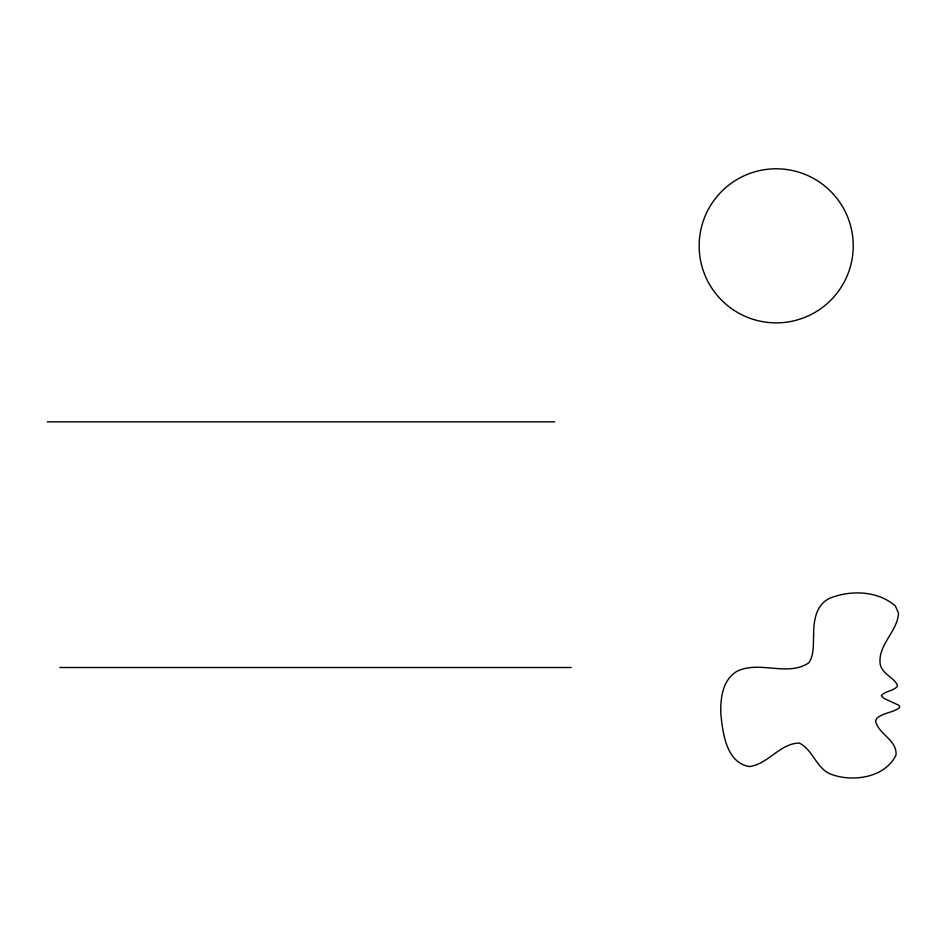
<?xml version="1.0" encoding="UTF-8"?>
<svg xmlns="http://www.w3.org/2000/svg" width="947" height="947" viewBox="0 0 947 947"><rect width="100%" height="100%" fill="white"/><g stroke="black" fill="none" stroke-linecap="round" stroke-linejoin="round"><path stroke-width="1.42" d="M47.35 421.841L554.717 421.841M59.862 667.505L571.183 667.505M813.615 635.117C813.165 644.374 814.254 654.531 808.975 662.687C787.88 677.176 759.92 660.296 737.228 671.163C722.703 679.39 720.347 698.093 720.785 713.221C722.668 732.552 726.065 762.714 749.42 766.561C768.325 764.099 779.949 743.336 799.28 743.064C812.585 749.515 815.923 767.094 829.525 773.663C851.471 782.719 885.185 778.15 896.063 754.842C896.927 739.678 878.52 734.399 875.537 721.01L876.863 718.228C883.362 712.712 892.749 712.712 899.508 707.729L899.65 706.308L898.324 705.053L883.776 698.282L881.361 695.631C885.244 690.86 892.891 691.298 897.058 686.682L897.448 685.154C893.471 676.998 882.568 674.205 880.272 664.616C877.242 645.002 897.578 631.898 898.514 613.1L895.294 605.891C877.632 590.585 850.406 589.839 829.454 598.362C815.675 605.097 813.568 621.433 813.615 635.117M733.238 309.787A77.05 77.05 0 0 0 853.069 251.073A77.05 77.05 0 0 0 742.294 176.651A77.05 77.05 0 0 0 733.238 309.787"/></g></svg>
